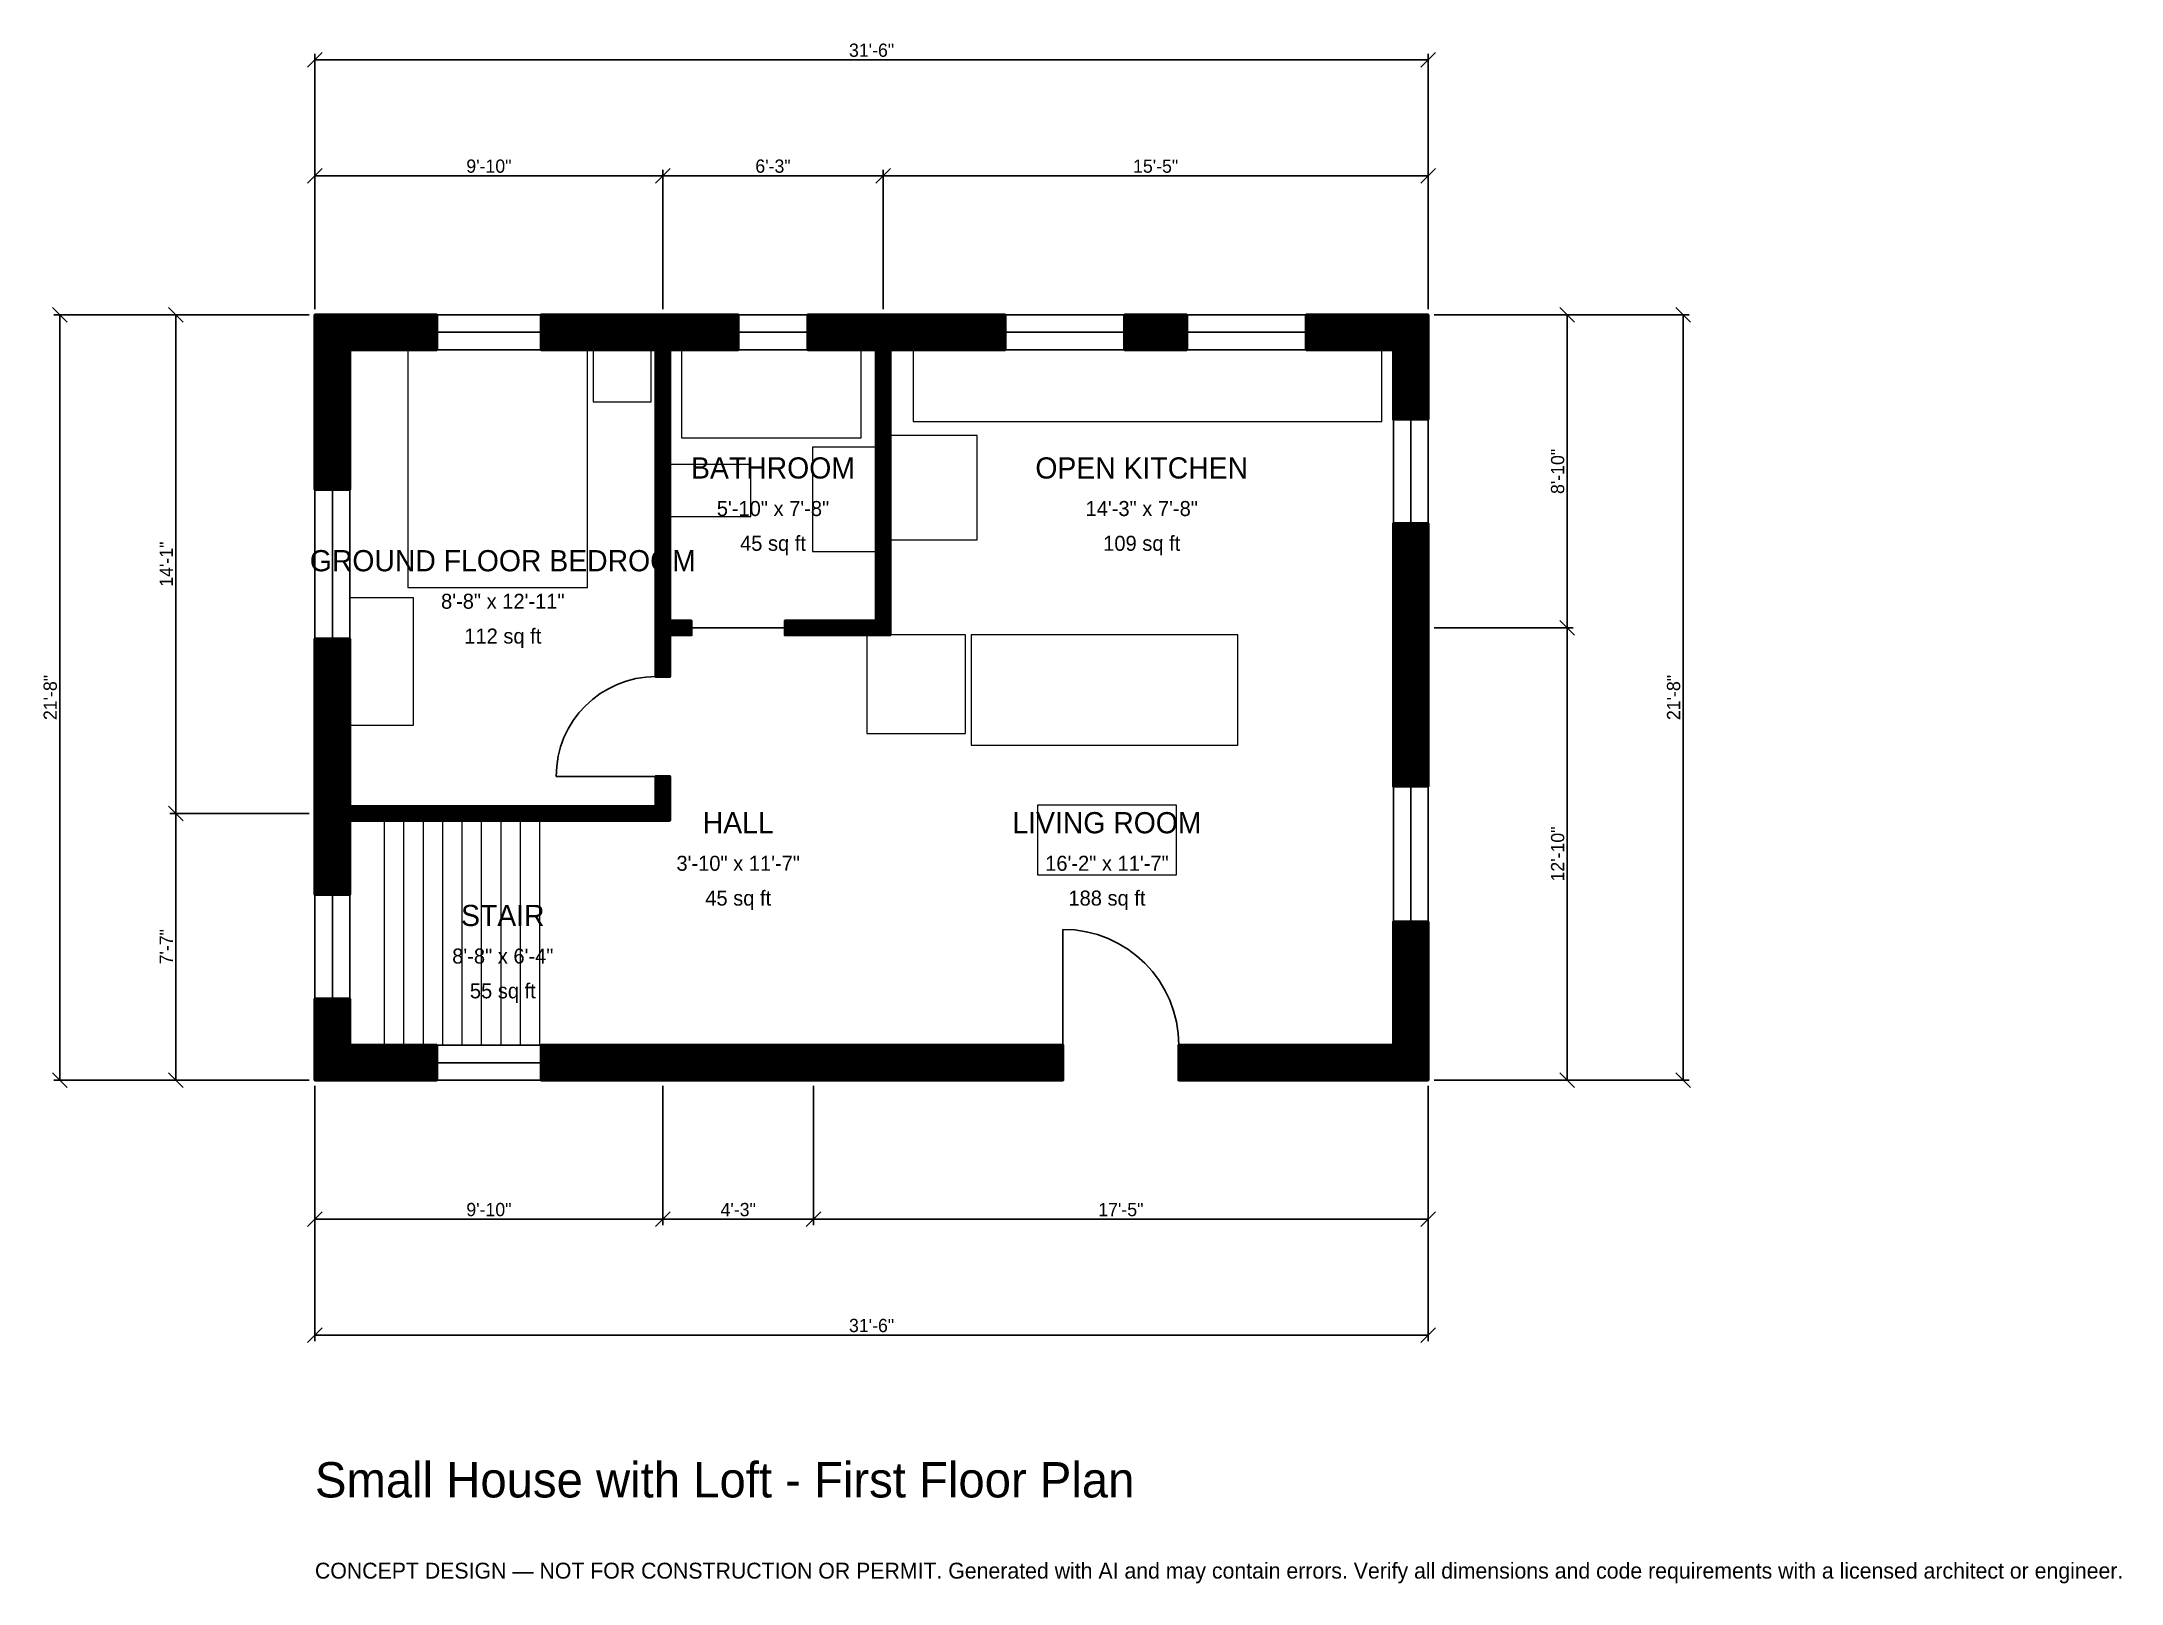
# Model space of a CAD drawing. Header units: inches. Extents: x -93 to 613, y -171 to 353.
import ezdxf
from ezdxf.enums import TextEntityAlignment as Align

# ---------------------------------------------------------------- set-up
doc = ezdxf.new("R2010")
doc.units = ezdxf.units.IN
doc.header["$MEASUREMENT"] = 0
for name, color, linetype, lineweight in [('A-ANNO-DIMS', 1, 'Continuous', 13), ('A-ANNO-TEXT', 7, 'Continuous', 18), ('A-AREA-IDEN', 7, 'Continuous', 18), ('A-DOOR', 2, 'Continuous', 25), ('A-FLOR-FIXT', 9, 'Continuous', 13), ('A-FLOR-STRS', 3, 'Continuous', 18), ('A-FURN', 9, 'Continuous', 13), ('A-GLAZ', 4, 'Continuous', 25), ('A-WALL', 7, 'Continuous', 50), ('A-WALL-PATT', 8, 'Continuous', 13)]:
    doc.layers.add(name, color=color, linetype=linetype, lineweight=lineweight)
doc.dimstyles.new('PLAN', dxfattribs={"dimtxt": 4.5, "dimasz": 3, "dimexe": 2, "dimexo": 2, "dimgap": 1, "dimtad": 1, "dimdec": 0, "dimlunit": 4, "dimtsz": 2.5, "dimcen": 2.5, "dimclrd": 1, "dimclre": 1, "dimazin": 3, "dimtfac": 1, "dimtmove": 0, "dimatfit": 3})

msp = doc.modelspace()

# ---------------------------------------------------------------- hatches: boundary and pattern name
at = {"layer": 'A-WALL-PATT'}
h = msp.add_hatch(dxfattribs=at)
h.set_pattern_fill('ANSI31', color=8, scale=0.8)
h.paths.add_polyline_path([(0, 0), (0, 11.811), (0, 11.811), (0, 27.5591), (11.811, 27.5591), (11.811, 11.811), (41.3386, 11.811), (41.3386, 0), (11.811, 0), (11.811, 0), (0, 0), (0, 0), (0, 0)])
h.paths.add_polyline_path([(0, 84.6457), (0, 88.189), (0, 88.189), (0, 92.9134), (0, 92.9134), (0, 96.4567), (0, 149.8031), (11.811, 149.8031), (11.811, 96.4567), (11.811, 92.9134), (115.748, 92.9134), (115.748, 103.1496), (120.4724, 103.1496), (120.4724, 92.9134), (120.4724, 88.189), (115.748, 88.189), (11.811, 88.189), (11.811, 84.6457), (11.811, 62.9921), (0, 62.9921), (0, 84.6457)])
h.paths.add_polyline_path([(0, 248.0315), (0, 248.0315), (0, 259.8425), (0, 259.8425), (0, 259.8426), (11.811, 259.8426), (11.811, 259.8425), (41.3386, 259.8425), (41.3386, 248.0315), (11.811, 248.0315), (11.811, 200.5906), (0, 200.5906), (0, 248.0315)])
h.paths.add_polyline_path([(112.2047, 259.8425), (115.748, 259.8425), (115.748, 259.8426), (120.4724, 259.8426), (120.4724, 259.8425), (124.0157, 259.8425), (143.7008, 259.8425), (143.7008, 248.0315), (124.0157, 248.0315), (120.4724, 248.0315), (120.4724, 155.9055), (127.7559, 155.9055), (127.7559, 151.1811), (120.4724, 151.1811), (120.4724, 137.0079), (115.748, 137.0079), (115.748, 151.1811), (115.748, 155.9055), (115.748, 248.0315), (112.2047, 248.0315), (76.7717, 248.0315), (76.7717, 259.8425), (112.2047, 259.8425)])
h.paths.add_polyline_path([(187.0079, 259.8425), (190.5512, 259.8425), (190.5512, 259.8426), (195.2756, 259.8426), (195.2756, 259.8425), (198.8189, 259.8425), (234.3176, 259.8425), (234.3176, 248.0315), (198.8189, 248.0315), (195.2756, 248.0315), (195.2756, 155.9055), (195.2756, 151.1811), (190.5512, 151.1811), (171.6535, 151.1811), (166.9291, 151.1811), (159.6457, 151.1811), (159.6457, 155.9055), (166.9291, 155.9055), (171.6535, 155.9055), (190.5512, 155.9055), (190.5512, 248.0315), (187.0079, 248.0315), (167.3228, 248.0315), (167.3228, 259.8425), (187.0079, 259.8425)])
h.paths.add_polyline_path([(295.9974, 259.8425), (295.9974, 248.0315), (274.8688, 248.0315), (274.8688, 259.8425), (295.9974, 259.8425)])
h.paths.add_polyline_path([(366.1417, 259.8425), (366.1417, 259.8426), (377.9528, 259.8426), (377.9528, 259.8425), (377.9528, 259.8425), (377.9528, 248.0315), (377.9528, 248.0315), (377.9528, 224.4094), (366.1417, 224.4094), (366.1417, 248.0315), (336.5486, 248.0315), (336.5486, 259.8425), (366.1417, 259.8425)])
h.paths.add_polyline_path([(377.9528, 147.6378), (377.9528, 147.6378), (377.9528, 99.8031), (366.1417, 99.8031), (366.1417, 159.4488), (366.1417, 159.4488), (366.1417, 188.9764), (377.9528, 188.9764), (377.9528, 147.6378)])
h.paths.add_polyline_path([(377.9528, 11.811), (377.9528, 11.811), (377.9528, 0), (377.9528, 0), (377.9528, 0), (366.1417, 0), (366.1417, 0), (293.3071, 0), (293.3071, 11.811), (366.1417, 11.811), (366.1417, 53.7402), (377.9528, 53.7402), (377.9528, 11.811)])
h.paths.add_polyline_path([(175.1969, 0), (163.3858, 0), (124.0157, 0), (112.2047, 0), (76.7717, 0), (76.7717, 11.811), (112.2047, 11.811), (124.0157, 11.811), (163.3858, 11.811), (175.1969, 11.811), (253.937, 11.811), (253.937, 0), (175.1969, 0)])

# ---------------------------------------------------------------- linework, layer by layer
at = {"layer": 'A-DOOR'}
for p, q in [((127.7559, 153.5433), (159.6457, 153.5433)), ((115.748, 103.1496), (81.8898, 103.1496)), ((253.937, 11.811), (253.937, 51.1811))]:
    msp.add_line(p, q, dxfattribs=at)
for centre, radius, start, end in [((115.748, 103.1496), 33.8583, 90, 180), ((253.937, 11.811), 39.3701, 0, 90)]:
    msp.add_arc(centre, radius, start, end, dxfattribs=at)
at = {"layer": 'A-FLOR-FIXT'}
for points in [[(124.4094, 218.1102), (185.4331, 218.1102), (185.4331, 248.0315), (124.4094, 248.0315)], [(203.1496, 223.622), (362.2047, 223.622), (362.2047, 248.0315), (203.1496, 248.0315)], [(168.8976, 179.5276), (190.5512, 179.5276), (190.5512, 214.9606), (168.8976, 214.9606)], [(120.4724, 191.3386), (148.0315, 191.3386), (148.0315, 209.0551), (120.4724, 209.0551)]]:
    msp.add_lwpolyline(points, close=True, dxfattribs=at)
at = {"layer": 'A-FLOR-STRS'}
for p, q in [((23.622, 11.811), (23.622, 88.189)), ((30.2165, 11.811), (30.2165, 88.189)), ((36.811, 11.811), (36.811, 88.189)), ((43.4055, 11.811), (43.4055, 88.189)), ((50, 11.811), (50, 88.189)), ((56.5945, 11.811), (56.5945, 88.189)), ((63.189, 11.811), (63.189, 88.189)), ((69.7835, 11.811), (69.7835, 88.189)), ((76.378, 11.811), (76.378, 88.189))]:
    msp.add_line(p, q, dxfattribs=at)
at = {"layer": 'A-FURN'}
for points in [[(31.4961, 167.3228), (92.5197, 167.3228), (92.5197, 248.0315), (31.4961, 248.0315)], [(94.4882, 230.315), (114.1732, 230.315), (114.1732, 248.0315), (94.4882, 248.0315)], [(195.2756, 183.4646), (224.8031, 183.4646), (224.8031, 218.8976), (195.2756, 218.8976)], [(11.811, 120.4724), (33.4646, 120.4724), (33.4646, 163.7795), (11.811, 163.7795)], [(187.4016, 117.7165), (220.8661, 117.7165), (220.8661, 151.1811), (187.4016, 151.1811)], [(222.8346, 113.7795), (313.3858, 113.7795), (313.3858, 151.1811), (222.8346, 151.1811)], [(245.2756, 69.685), (292.5197, 69.685), (292.5197, 93.3071), (245.2756, 93.3071)]]:
    msp.add_lwpolyline(points, close=True, dxfattribs=at)
at = {"layer": 'A-GLAZ'}
for p, q in [((41.3386, 259.8425), (76.7717, 259.8425)), ((143.7008, 259.8425), (167.3228, 259.8425)), ((234.3176, 259.8425), (274.8688, 259.8425)), ((295.9974, 259.8425), (336.5486, 259.8425)), ((41.3386, 253.937), (76.7717, 253.937)), ((41.3386, 248.0315), (76.7717, 248.0315)), ((143.7008, 253.937), (167.3228, 253.937)), ((143.7008, 248.0315), (167.3228, 248.0315)), ((234.3176, 253.937), (274.8688, 253.937)), ((234.3176, 248.0315), (274.8688, 248.0315)), ((295.9974, 253.937), (336.5486, 253.937)), ((295.9974, 248.0315), (336.5486, 248.0315)), ((366.1417, 188.9764), (366.1417, 224.4094)), ((372.0472, 188.9764), (372.0472, 224.4094)), ((377.9528, 188.9764), (377.9528, 224.4094)), ((0, 149.8031), (0, 200.5906)), ((5.9055, 149.8031), (5.9055, 200.5906)), ((11.811, 149.8031), (11.811, 200.5906)), ((366.1417, 53.7402), (366.1417, 99.8031)), ((372.0472, 53.7402), (372.0472, 99.8031)), ((377.9528, 53.7402), (377.9528, 99.8031)), ((0, 27.5591), (0, 62.9921)), ((5.9055, 27.5591), (5.9055, 62.9921)), ((11.811, 27.5591), (11.811, 62.9921)), ((41.3386, 11.811), (76.7717, 11.811)), ((41.3386, 5.9055), (76.7717, 5.9055)), ((41.3386, 0), (76.7717, 0))]:
    msp.add_line(p, q, dxfattribs=at)
at = {"layer": 'A-WALL'}
for points in [[(0, 248.0315), (0, 248.0315), (0, 259.8425), (0, 259.8425), (0, 259.8426), (11.811, 259.8426), (11.811, 259.8425), (41.3386, 259.8425), (41.3386, 248.0315), (11.811, 248.0315), (11.811, 200.5906), (0, 200.5906), (0, 248.0315)], [(112.2047, 259.8425), (115.748, 259.8425), (115.748, 259.8426), (120.4724, 259.8426), (120.4724, 259.8425), (124.0157, 259.8425), (143.7008, 259.8425), (143.7008, 248.0315), (124.0157, 248.0315), (120.4724, 248.0315), (120.4724, 155.9055), (127.7559, 155.9055), (127.7559, 151.1811), (120.4724, 151.1811), (120.4724, 137.0079), (115.748, 137.0079), (115.748, 151.1811), (115.748, 155.9055), (115.748, 248.0315), (112.2047, 248.0315), (76.7717, 248.0315), (76.7717, 259.8425), (112.2047, 259.8425)], [(187.0079, 259.8425), (190.5512, 259.8425), (190.5512, 259.8426), (195.2756, 259.8426), (195.2756, 259.8425), (198.8189, 259.8425), (234.3176, 259.8425), (234.3176, 248.0315), (198.8189, 248.0315), (195.2756, 248.0315), (195.2756, 155.9055), (195.2756, 151.1811), (190.5512, 151.1811), (171.6535, 151.1811), (166.9291, 151.1811), (159.6457, 151.1811), (159.6457, 155.9055), (166.9291, 155.9055), (171.6535, 155.9055), (190.5512, 155.9055), (190.5512, 248.0315), (187.0079, 248.0315), (167.3228, 248.0315), (167.3228, 259.8425), (187.0079, 259.8425)], [(295.9974, 259.8425), (295.9974, 248.0315), (274.8688, 248.0315), (274.8688, 259.8425), (295.9974, 259.8425)], [(366.1417, 259.8425), (366.1417, 259.8426), (377.9528, 259.8426), (377.9528, 259.8425), (377.9528, 259.8425), (377.9528, 248.0315), (377.9528, 248.0315), (377.9528, 224.4094), (366.1417, 224.4094), (366.1417, 248.0315), (336.5486, 248.0315), (336.5486, 259.8425), (366.1417, 259.8425)], [(377.9528, 147.6378), (377.9528, 147.6378), (377.9528, 99.8031), (366.1417, 99.8031), (366.1417, 159.4488), (366.1417, 159.4488), (366.1417, 188.9764), (377.9528, 188.9764), (377.9528, 147.6378)], [(0, 84.6457), (0, 88.189), (0, 88.189), (0, 92.9134), (0, 92.9134), (0, 96.4567), (0, 149.8031), (11.811, 149.8031), (11.811, 96.4567), (11.811, 92.9134), (115.748, 92.9134), (115.748, 103.1496), (120.4724, 103.1496), (120.4724, 92.9134), (120.4724, 88.189), (115.748, 88.189), (11.811, 88.189), (11.811, 84.6457), (11.811, 62.9921), (0, 62.9921), (0, 84.6457)], [(377.9528, 11.811), (377.9528, 11.811), (377.9528, 0), (377.9528, 0), (377.9528, 0), (366.1417, 0), (366.1417, 0), (293.3071, 0), (293.3071, 11.811), (366.1417, 11.811), (366.1417, 53.7402), (377.9528, 53.7402), (377.9528, 11.811)], [(0, 0), (0, 11.811), (0, 11.811), (0, 27.5591), (11.811, 27.5591), (11.811, 11.811), (41.3386, 11.811), (41.3386, 0), (11.811, 0), (11.811, 0), (0, 0), (0, 0), (0, 0)], [(175.1969, 0), (163.3858, 0), (124.0157, 0), (112.2047, 0), (76.7717, 0), (76.7717, 11.811), (112.2047, 11.811), (124.0157, 11.811), (163.3858, 11.811), (175.1969, 11.811), (253.937, 11.811), (253.937, 0), (175.1969, 0)]]:
    msp.add_lwpolyline(points, close=True, dxfattribs=at)

# ---------------------------------------------------------------- texts
at = {"layer": 'A-ANNO-TEXT'}
for s, height, p in [('Small House with Loft - First Floor Plan', 12, (0, -141.7323)), ('CONCEPT DESIGN — NOT FOR CONSTRUCTION OR PERMIT. Generated with AI and may contain errors. Verify all dimensions and code requirements with a licensed architect or engineer.', 5.4, (0, -169.2913))]:
    msp.add_text(s, height=height, dxfattribs=at).set_placement(p)
at = {"layer": 'A-AREA-IDEN'}
for s, height, p in [('BATHROOM', 7.2, (155.5118, 207.874)), ('OPEN KITCHEN', 7.2, (280.7087, 207.874)), ('5\'-10" x 7\'-8"', 5.1, (155.5118, 194.0945)), ('14\'-3" x 7\'-8"', 5.1, (280.7087, 194.0945)), ('45 sq ft', 5.1, (155.5118, 182.2835)), ('109 sq ft', 5.1, (280.7087, 182.2835)), ('GROUND FLOOR BEDROOM', 7.2, (63.7795, 176.378)), ('8\'-8" x 12\'-11"', 5.1, (63.7795, 162.5984)), ('112 sq ft', 5.1, (63.7795, 150.7874)), ('HALL', 7.2, (143.7008, 87.4016)), ('LIVING ROOM', 7.2, (268.8976, 87.4016)), ('3\'-10" x 11\'-7"', 5.1, (143.7008, 73.622)), ('16\'-2" x 11\'-7"', 5.1, (268.8976, 73.622)), ('45 sq ft', 5.1, (143.7008, 61.811)), ('188 sq ft', 5.1, (268.8976, 61.811)), ('STAIR', 7.2, (63.7795, 55.9055)), ('8\'-8" x 6\'-4"', 5.1, (63.7795, 42.126)), ('55 sq ft', 5.1, (63.7795, 30.315))]:
    msp.add_text(s, height=height, dxfattribs=at).set_placement(p, align=Align.MIDDLE_CENTER)

# ---------------------------------------------------------------- dimensions: what is measured, and where the dimension line sits
at = {"layer": 'A-ANNO-DIMS'}
for base, p1, p2, text in [((0, 346.4567), (0, 259.8425), (377.9528, 259.8425), '31\'-6"'), ((0, 307.0866), (0, 259.8425), (118.1102, 259.8425), '9\'-10"'), ((118.1102, 307.0866), (118.1102, 259.8425), (192.9134, 259.8425), '6\'-3"'), ((192.9134, 307.0866), (192.9134, 259.8425), (377.9528, 259.8425), '15\'-5"'), ((0, -47.2441), (0, 0), (118.1102, 0), '9\'-10"'), ((0, -86.6142), (0, 0), (377.9528, 0), '31\'-6"'), ((118.1102, -47.2441), (118.1102, 0), (169.2913, 0), '4\'-3"'), ((169.2913, -47.2441), (169.2913, 0), (377.9528, 0), '17\'-5"')]:
    msp.add_linear_dim(base=base, p1=p1, p2=p2, text=text, dimstyle='PLAN', dxfattribs=at).render()
for base, p1, p2, text in [((-86.6142, 0), (0, 0), (0, 259.8425), '21\'-8"'), ((-47.2441, 90.5512), (0, 90.5512), (0, 259.8425), '14\'-1"'), ((425.1968, 153.5433), (377.9528, 153.5433), (377.9528, 259.8425), '8\'-10"'), ((464.5669, 0), (377.9528, 0), (377.9528, 259.8425), '21\'-8"'), ((425.1968, 0), (377.9528, 0), (377.9528, 153.5433), '12\'-10"'), ((-47.2441, 0), (0, 0), (0, 90.5512), '7\'-7"')]:
    msp.add_linear_dim(base=base, p1=p1, p2=p2, angle=90, text=text, dimstyle='PLAN', dxfattribs=at).render()

doc.saveas('drawing.dxf')
